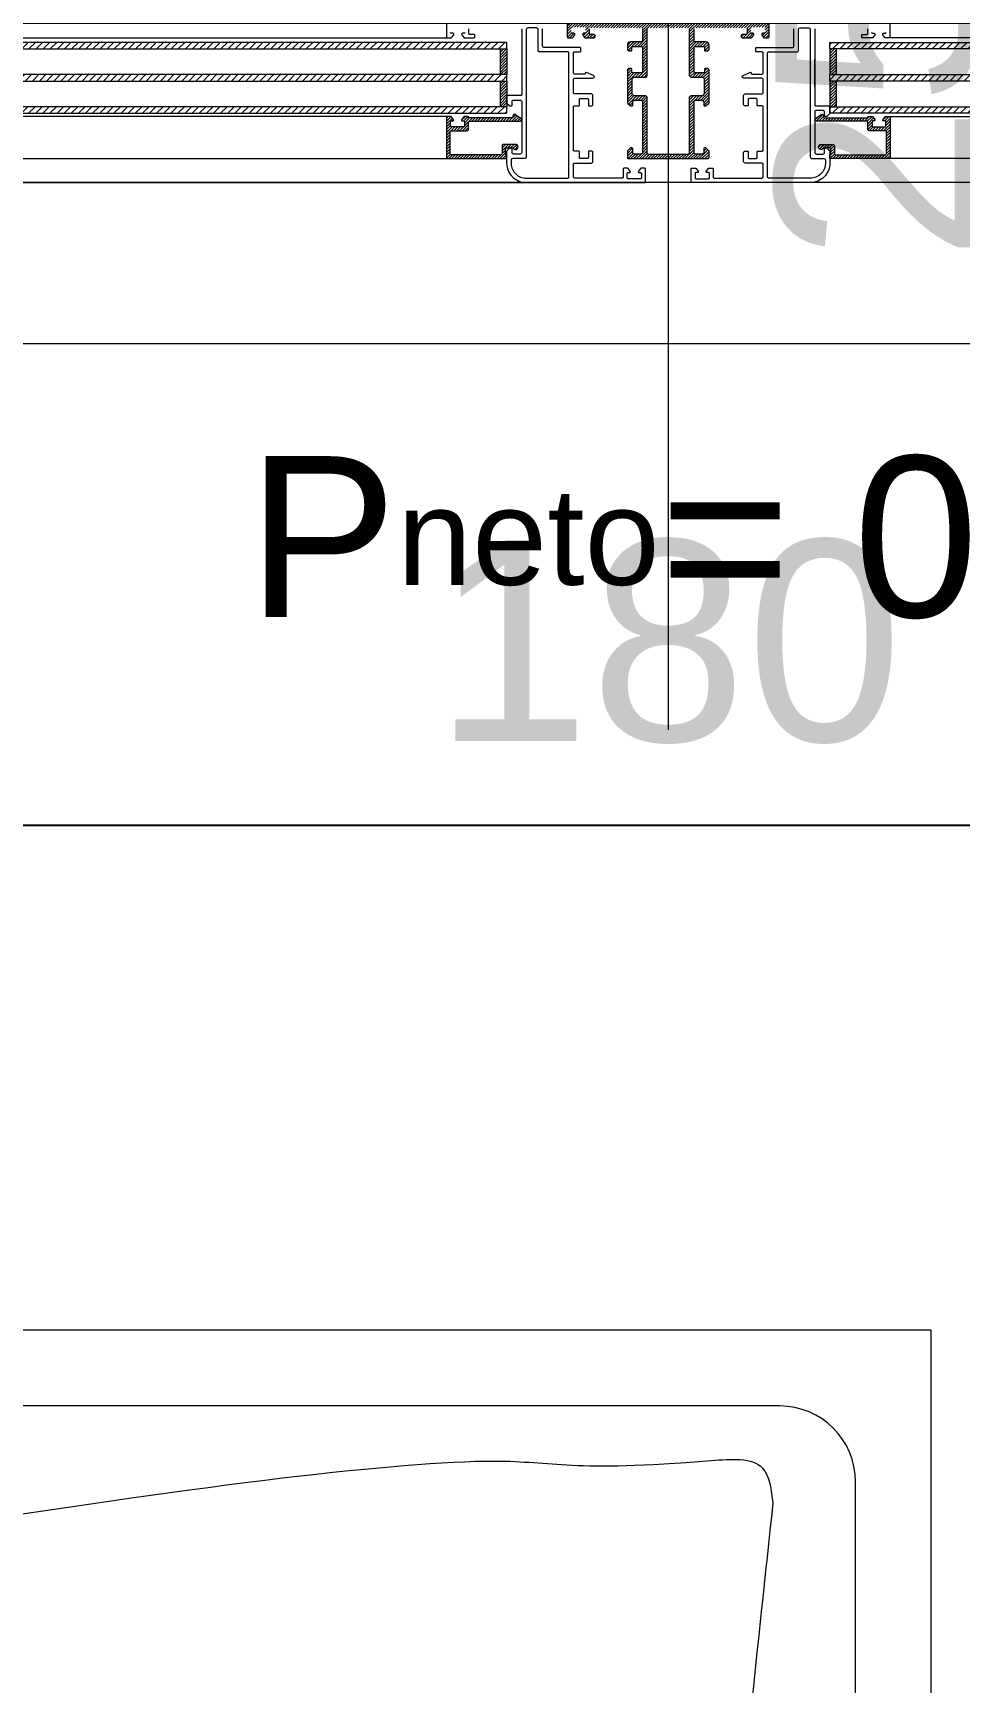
# Model space of a CAD drawing. Header units: feet. Extents: x 92587 to 97987, y -55119 to -48334.
# Drawn here: x 94317.1 to 94374.7, y -50247.9 to -50145.4 of the extents above; entities that cross this region are included whole.
import ezdxf

# ---------------------------------------------------------------- set-up
doc = ezdxf.new("R2010")
doc.units = ezdxf.units.FT
doc.header["$LTSCALE"] = 50
doc.header["$MEASUREMENT"] = 0
doc.layers.get('0').update_dxf_attribs({"color": 8})
doc.layers.add('COTE 50ème', color=1, linetype='Continuous')
doc.layers.add('mobilimi', color=8, linetype='Continuous', lineweight=9)
doc.layers.add('WINDOWS', color=21, linetype='Continuous', lineweight=5)
doc.styles.add('GENERATED_STYLE_1', font='arial.ttf')
doc.styles.add('RS_TXT_50', font='arial.ttf', dxfattribs={"height": 12.5})
doc.dimstyles.new('RS_50CM_LINEAIRE', dxfattribs={"dimscale": 5, "dimtxt": 12.5, "dimasz": 1.5, "dimexe": 1, "dimexo": 2.5, "dimgap": 1, "dimtad": 1, "dimdec": 1, "dimrnd": 0.5, "dimdsep": 46, "dimtxsty": 'RS_TXT_50', "dimblk1": 'ARCHTICK', "dimblk2": 'ARCHTICK', "dimsah": 1, "dimcen": 2.5, "dimdle": 1, "dimclrt": 4, "dimadec": 0, "dimazin": 2, "dimtfac": 1, "dimtdec": 1, "dimtix": 1, "dimtmove": 2, "dimatfit": 3, "dimfxl": 1, "dimtolj": 1, "dimtzin": 0, "dimarcsym": 0})
pattern_1 = [(135, (-46708.70849, -43852.52553), (-0.08838834765, -0.08838834765), [])]
pattern_2 = [(135, (-46708.9128, -43852.52553), (-0.2209708691, -0.2209708691), [])]

# ---------------------------------------------------------------- blocks, each defined once
blk = doc.blocks.new('DRITARE POS 2')
at = {"layer": 'WINDOWS'}
h = blk.add_hatch(dxfattribs=at)
h.set_pattern_fill('ANSI31', color=140, scale=2.5, angle=450)
h.set_pattern_definition(pattern_2)
h.paths.add_polyline_path([(-8.71, -80.01), (-8.71, -12.58), (-8.31, -12.58), (-8.31, -80.01)])
h.paths.add_polyline_path([(-6.71, -80.01), (-6.71, -12.58), (-6.31, -12.58), (-6.31, -80.01)])
h.paths.add_polyline_path([(-4.71, -80.02), (-4.71, -12.58), (-4.31, -12.58), (-4.31, -80.02)])
at = {"layer": 'WINDOWS', "transparency": 33554559}
h = blk.add_hatch(dxfattribs=at)
h.set_pattern_fill('ANSI31', color=140, angle=450)
h.set_pattern_definition([(135, (-46708.90849, -43835.52553), (-0.08838834765, -0.08838834765), [])])
h.paths.add_polyline_path([(-6.71, -12.58), (-8.31, -12.58), (-8.31, -12.98), (-6.71, -12.98)])
h.paths.add_polyline_path([(-4.71, -12.58), (-6.31, -12.58), (-6.31, -12.98), (-4.71, -12.98)])
h.paths.add_polyline_path([(-6.71, -79.61), (-8.31, -79.61), (-8.31, -80.01), (-6.71, -80.01)])
h.paths.add_polyline_path([(-4.71, -79.61), (-6.31, -79.61), (-6.31, -80.01), (-4.71, -80.01)])
h = blk.add_hatch(dxfattribs=at)
h.set_pattern_fill('ANSI31', color=256, angle=450)
h.set_pattern_definition(pattern_1)
h.paths.add_polyline_path([(-1.49, -76.33, 0.414214), (-1.55, -76.27), (-4.06, -76.27, 0.414214), (-4.11, -76.33), (-4.11, -76.54, 0.250765), (-4.09, -76.58), (-3.92, -76.71, 0.599022), (-3.83, -76.67), (-3.83, -76.59, -0.414214), (-3.78, -76.54), (-3.51, -76.54, -0.414214), (-3.46, -76.59), (-3.46, -77.34, -0.414214), (-3.51, -77.39), (-3.78, -77.39, -0.414214), (-3.83, -77.34), (-3.83, -77.26, 0.599022), (-3.92, -77.22), (-4.09, -77.35, 0.250765), (-4.11, -77.39), (-4.11, -77.6, 0.414214), (-4.06, -77.66), (-4.02, -77.66), (-4.02, -80.34, -0.414214), (-4.07, -80.4), (-4.15, -80.4, 0.603122), (-4.23, -80.55), (-3.98, -80.9, 0.737396), (-3.81, -80.85), (-3.81, -77.71, -0.414214), (-3.76, -77.66), (-3.31, -77.66, 0.414214), (-3.22, -77.56), (-3.22, -76.55, -0.414214), (-3.16, -76.5), (-1.81, -76.5, -0.414214), (-1.72, -76.59), (-1.72, -79.63, -0.414214), (-1.81, -79.73), (-2.28, -79.73, 0.414214), (-2.37, -79.82), (-2.37, -80.56, 1.657435), (-2.12, -80.43, -0.247394), (-2.15, -80.38), (-2.15, -80.01, -0.414214), (-2.09, -79.95), (-1.74, -79.95), (-1.74, -80.01), (-1.49, -80.01), (-1.49, -79.95)])
at = {"layer": 'WINDOWS'}
h = blk.add_hatch(dxfattribs=at)
h.set_pattern_fill('ANSI31', color=256, angle=450)
h.set_pattern_definition(pattern_1)
h.paths.add_polyline_path([(-9.61, -85.22, -0.414214), (-9.56, -85.16), (-9.26, -85.16, -0.414214), (-9.2, -85.22), (-9.2, -85.44, 1), (-9, -85.44), (-9, -84.9, 0.250765), (-9.02, -84.86), (-9.19, -84.74, 0.599022), (-9.28, -84.79), (-9.28, -84.87, -0.414214), (-9.33, -84.92), (-9.59, -84.92, -0.414214), (-9.65, -84.87), (-9.65, -84.08, -0.414214), (-9.59, -84.03), (-9.33, -84.03, -0.414214), (-9.28, -84.08), (-9.28, -84.19, 0.599022), (-9.19, -84.24), (-9.02, -84.13, 0.250765), (-9, -84.08), (-9, -83.84, 0.414214), (-9.05, -83.78), (-9.84, -83.78, 0.414214), (-9.89, -83.84), (-9.89, -90.06), (-9.89, -96.27, 0.414214), (-9.84, -96.33), (-9.05, -96.33, 0.414214), (-9, -96.27), (-9, -96.03, 0.250765), (-9.02, -95.98), (-9.19, -95.87, 0.599022), (-9.28, -95.92), (-9.28, -96.03, -0.414214), (-9.33, -96.08), (-9.59, -96.08, -0.414214), (-9.65, -96.03), (-9.65, -95.24, -0.414214), (-9.59, -95.19), (-9.33, -95.19, -0.414214), (-9.28, -95.24), (-9.28, -95.32, 0.599022), (-9.19, -95.37), (-9.02, -95.25, 0.250765), (-9, -95.21), (-9, -94.68, 1), (-9.2, -94.68), (-9.2, -94.89, -0.414214), (-9.26, -94.95), (-9.56, -94.95, -0.414214), (-9.61, -94.89), (-9.61, -91.72, -0.414214), (-9.56, -91.66), (-8.83, -91.66, -0.414214), (-8.74, -91.75), (-8.74, -92.41, 0.414214), (-8.55, -92.59), (-8.29, -92.59, 0.198912), (-8.25, -92.58), (-8.19, -92.52, 0.198912), (-8.18, -92.48), (-8.18, -92.37, 0.414214), (-8.23, -92.31), (-8.4, -92.31, -0.414214), (-8.46, -92.26), (-8.46, -91.75, -0.414214), (-8.36, -91.66), (-6.91, -91.66, -0.414214), (-6.81, -91.75), (-6.81, -92.26, -0.414214), (-6.87, -92.31), (-7.04, -92.31, 0.414214), (-7.09, -92.37), (-7.09, -92.48, 0.198912), (-7.08, -92.52), (-7.02, -92.58, 0.198912), (-6.98, -92.59), (-4.97, -92.59, 0.198912), (-4.93, -92.58), (-4.78, -92.42, 0.198912), (-4.76, -92.38), (-4.76, -92.31, 0.414214), (-4.82, -92.26), (-5, -92.26, -0.340481), (-5.13, -92.16), (-5.13, -91.75, -0.414214), (-5.04, -91.66), (-1.87, -91.66, -0.414214), (-1.77, -91.75), (-1.77, -92.16, -0.414214), (-1.87, -92.26), (-2.09, -92.26, 0.414214), (-2.15, -92.31), (-2.15, -92.38, 0.198912), (-2.13, -92.42), (-1.98, -92.58, 0.198912), (-1.94, -92.59), (-1.55, -92.59, 0.414214), (-1.49, -92.54), (-1.49, -90.06), (-1.49, -87.57, 0.414214), (-1.55, -87.52), (-1.94, -87.52, 0.198912), (-1.98, -87.53), (-2.13, -87.69, 0.198912), (-2.15, -87.73), (-2.15, -87.8, 0.414214), (-2.09, -87.85), (-1.87, -87.85, -0.414214), (-1.77, -87.95), (-1.77, -88.36, -0.414214), (-1.87, -88.45), (-5.04, -88.45, -0.414214), (-5.13, -88.36), (-5.13, -87.95, -0.340481), (-5, -87.85), (-4.82, -87.85, 0.414214), (-4.76, -87.8), (-4.76, -87.73, 0.198912), (-4.78, -87.69), (-4.93, -87.53, 0.198912), (-4.97, -87.52), (-6.98, -87.52, 0.198912), (-7.02, -87.53), (-7.08, -87.59, 0.198912), (-7.09, -87.63), (-7.09, -87.74, 0.414214), (-7.04, -87.8), (-6.87, -87.8, -0.414214), (-6.81, -87.85), (-6.81, -88.36, -0.414214), (-6.91, -88.45), (-8.36, -88.45, -0.414214), (-8.46, -88.36), (-8.46, -87.85, -0.414214), (-8.4, -87.8), (-8.23, -87.8, 0.414214), (-8.18, -87.74), (-8.18, -87.63, 0.198912), (-8.19, -87.59), (-8.25, -87.53, 0.198912), (-8.29, -87.52), (-8.55, -87.52, 0.414214), (-8.74, -87.7), (-8.74, -88.36, -0.414214), (-8.83, -88.45), (-9.56, -88.45, -0.414214), (-9.61, -88.39)])
h.paths.add_polyline_path([(-9.56, -88.73), (-6.63, -88.73), (-6.53, -88.64), (-6.53, -87.89), (-6.44, -87.8), (-5.51, -87.8), (-5.41, -87.89), (-5.41, -88.64), (-5.32, -88.73), (-1.83, -88.73), (-1.77, -88.79), (-1.77, -90.06), (-1.77, -91.32), (-1.83, -91.38), (-5.32, -91.38), (-5.41, -91.47), (-5.41, -92.22), (-5.51, -92.31), (-6.44, -92.31), (-6.53, -92.22), (-6.53, -91.47), (-6.63, -91.38), (-9.56, -91.38), (-9.61, -91.32), (-9.61, -90.06), (-9.61, -88.79)], flags=16)
at = {"layer": 'WINDOWS', "transparency": 33554559}
h = blk.add_hatch(dxfattribs=at)
h.set_pattern_fill('ANSI31', color=256, angle=450)
h.set_pattern_definition(pattern_1)
h.paths.add_polyline_path([(-1.49, -100.16), (-1.49, -100.1), (-1.74, -100.1), (-1.74, -100.16), (-2.09, -100.16, -0.414214), (-2.15, -100.1), (-2.15, -99.73, -0.247394), (-2.12, -99.68, 1.657435), (-2.37, -99.55), (-2.37, -100.29, 0.414214), (-2.28, -100.38), (-1.81, -100.38, -0.414214), (-1.72, -100.48), (-1.72, -103.52, -0.414214), (-1.81, -103.61), (-3.16, -103.61, -0.414214), (-3.22, -103.56), (-3.22, -102.55, 0.414214), (-3.31, -102.46), (-3.76, -102.46, -0.414214), (-3.81, -102.4), (-3.81, -99.26, 0.737396), (-3.98, -99.21), (-4.23, -99.57, 0.603122), (-4.15, -99.71), (-4.07, -99.71, -0.414214), (-4.02, -99.77), (-4.02, -102.46), (-4.06, -102.46, 0.414214), (-4.11, -102.51), (-4.11, -102.72, 0.250765), (-4.09, -102.76), (-3.92, -102.89, 0.599022), (-3.83, -102.85), (-3.83, -102.77, -0.414214), (-3.78, -102.72), (-3.51, -102.72, -0.414214), (-3.46, -102.77), (-3.46, -103.52, -0.414214), (-3.51, -103.58), (-3.78, -103.58, -0.414214), (-3.83, -103.52), (-3.83, -103.44, 0.599022), (-3.92, -103.4), (-4.09, -103.53, 0.250765), (-4.11, -103.58), (-4.11, -103.78, 0.414214), (-4.06, -103.84), (-1.55, -103.84, 0.414214), (-1.49, -103.78)])
at = {"layer": 'WINDOWS'}
h = blk.add_hatch(dxfattribs=at)
h.set_pattern_fill('ANSI31', color=140, scale=2.5, angle=450)
h.set_pattern_definition(pattern_2)
h.paths.add_polyline_path([(-8.71, -100.09), (-8.71, -167.42), (-8.31, -167.42), (-8.31, -100.09)])
h.paths.add_polyline_path([(-6.71, -100.09), (-6.71, -167.42), (-6.31, -167.42), (-6.31, -100.09)])
h.paths.add_polyline_path([(-4.71, -100.09), (-4.71, -167.42), (-4.31, -167.42), (-4.31, -100.09)])
at = {"layer": 'WINDOWS', "transparency": 33554559}
h = blk.add_hatch(dxfattribs=at)
h.set_pattern_fill('ANSI31', color=140, angle=450)
h.set_pattern_definition([(135, (-46708.90849, -43869.52553), (-0.08838834765, -0.08838834765), [])])
h.paths.add_polyline_path([(-6.71, -167.42), (-8.31, -167.42), (-8.31, -167.02), (-6.71, -167.02)])
h.paths.add_polyline_path([(-4.71, -167.42), (-6.31, -167.42), (-6.31, -167.02), (-4.71, -167.02)])
h.paths.add_polyline_path([(-6.71, -100.49), (-8.31, -100.49), (-8.31, -100.09), (-6.71, -100.09)])
h.paths.add_polyline_path([(-4.71, -100.49), (-6.31, -100.49), (-6.31, -100.09), (-4.71, -100.09)])
at = {"layer": 'WINDOWS'}
for p, q in [((-0.01, -11.48), (0, -81.19)), ((-9, -16.26), (-9, -76.34)), ((-4.11, -76.33), (-4.12, -16.26)), ((-1.5, -16.26), (-1.49, -76.33)), ((-5.98, -80.95), (-7.66, -80.95)), ((-0.01, -168.52), (0, -98.92)), ((-9, -163.74), (-9, -103.78)), ((-4.11, -103.78), (-4.12, -163.74)), ((-1.5, -163.74), (-1.49, -103.78))]:
    blk.add_line(p, q, dxfattribs=at)
at = {"layer": 'WINDOWS', "color": 165}
blk.add_line((-61.99, -90.06), (34.01, -90.06), dxfattribs=at)
at = {"layer": 'WINDOWS'}
blk.add_lwpolyline([(-9.9, -180), (-9.9, 0), (0, 0), (0, -180)], close=True, dxfattribs=at)
at = {"layer": 'WINDOWS', "color": 165}
blk.add_lwpolyline([(0, 0), (0, -180), (10, -180), (10, 0)], close=True, dxfattribs=at)
at = {"layer": 'WINDOWS', "color": 140}
for points in [[(-8.71, -80.01), (-8.71, -12.58), (-8.31, -12.58), (-8.31, -80.01)], [(-6.71, -80.01), (-6.71, -12.58), (-6.31, -12.58), (-6.31, -80.01)], [(-4.71, -80.02), (-4.71, -12.58), (-4.31, -12.58), (-4.31, -80.02)], [(-6.71, -79.61), (-8.31, -79.61), (-8.31, -80.01), (-6.71, -80.01)], [(-4.71, -79.61), (-6.31, -79.61), (-6.31, -80.01), (-4.71, -80.01)], [(-8.71, -100.09), (-8.71, -167.42), (-8.31, -167.42), (-8.31, -100.09)], [(-6.71, -100.49), (-8.31, -100.49), (-8.31, -100.09), (-6.71, -100.09)], [(-6.71, -100.09), (-6.71, -167.42), (-6.31, -167.42), (-6.31, -100.09)], [(-4.71, -100.49), (-6.31, -100.49), (-6.31, -100.09), (-4.71, -100.09)], [(-4.71, -100.09), (-4.71, -167.42), (-4.31, -167.42), (-4.31, -100.09)]]:
    blk.add_lwpolyline(points, close=True, dxfattribs=at)
at = {"layer": 'WINDOWS'}
for points in [[(-9.84, -76.28), (-9.05, -76.28, -0.414214), (-9, -76.34), (-9, -76.54, -0.250765), (-9.02, -76.59), (-9.19, -76.72, -0.599022), (-9.28, -76.67), (-9.28, -76.58, 0.414214), (-9.33, -76.52)], [(-9.33, -77.42, 0.414214), (-9.28, -77.36), (-9.28, -77.27, -0.599022), (-9.19, -77.22), (-9.02, -77.35, -0.250765), (-9, -77.4), (-9, -77.98, -0.414214), (-9.05, -78.03), (-9.15, -78.03, -0.414214), (-9.2, -77.98), (-9.2, -77.72, 0.414214), (-9.26, -77.66), (-9.56, -77.66, 0.414214)], [(-9.56, -80.95), (-4.82, -80.95, 0.414214), (-4.76, -80.89), (-4.76, -80.07, -0.414214), (-4.71, -80.01), (-4.32, -80.01, -0.198912), (-4.28, -80.03), (-4.13, -80.18, -0.198912), (-4.11, -80.22), (-4.11, -80.29, -0.414214), (-4.17, -80.35), (-4.39, -80.35, 0.414214), (-4.48, -80.44), (-4.48, -80.85, 0.414214), (-4.39, -80.95), (-1.87, -80.95, 0.414214), (-1.77, -80.85), (-1.77, -80.44, 0.414214), (-1.87, -80.35), (-2.09, -80.35, -0.414214), (-2.15, -80.29), (-2.15, -80.22, -0.198912), (-2.13, -80.18), (-1.98, -80.03, -0.198912), (-1.94, -80.01), (-1.21, -80.01, -0.414214), (0, -81.23), (0, -88.58, -0.414214), (-0.06, -88.64), (-0.84, -88.64, -0.414214), (-0.9, -88.58), (-0.9, -88.38, -0.250765), (-0.87, -88.33), (-0.7, -88.2, -0.599022), (-0.62, -88.24), (-0.62, -88.34, 0.414214), (-0.56, -88.39), (-0.3, -88.39, 0.414214), (-0.24, -88.34), (-0.24, -87.55, 0.414214), (-0.3, -87.5), (-0.56, -87.5, 0.414214), (-0.62, -87.55), (-0.62, -87.65, -0.599022), (-0.7, -87.69), (-0.87, -87.56, -0.250765), (-0.9, -87.52), (-0.9, -87.31, -0.414214), (-0.84, -87.26), (-0.34, -87.26, 0.414214), (-0.28, -87.2), (-0.28, -84.25, 0.414214), (-0.37, -84.16), (-1.12, -84.16, 0.414214), (-1.21, -84.25), (-1.21, -85.28, -0.414214), (-1.31, -85.37), (-1.87, -85.37, -0.414214), (-1.96, -85.28), (-1.96, -85.15, -0.414214), (-1.9, -85.09), (-1.55, -85.09, 0.414214), (-1.49, -85.03), (-1.49, -84.59, 0.414214), (-1.55, -84.53), (-1.9, -84.53, -0.414214), (-1.96, -84.47), (-1.96, -84.21, 0.414214), (-2.02, -84.16), (-4.7, -84.16, 0.414214), (-4.76, -84.21), (-4.76, -84.47, -0.414214), (-4.82, -84.53), (-5.17, -84.53, 0.414214), (-5.23, -84.59), (-5.23, -85.03, 0.414214), (-5.17, -85.09), (-4.82, -85.09, -0.414214), (-4.76, -85.15), (-4.76, -85.28, -0.414214), (-4.85, -85.37), (-5.41, -85.37, -0.414214), (-5.51, -85.28), (-5.51, -84.25, 0.414214), (-5.6, -84.16), (-6.38, -84.16, 0.414214), (-6.48, -84.25), (-6.48, -85.37, -0.809546), (-6.66, -85.41), (-6.85, -84.98, -0.543142), (-6.79, -84.9, 0.414214), (-6.74, -84.85), (-6.74, -84.25, 0.414214), (-6.83, -84.16), (-8.06, -84.16, 0.414214), (-8.12, -84.21), (-8.12, -84.57, -0.414214), (-8.18, -84.62), (-8.34, -84.62, -0.414214), (-8.4, -84.57), (-8.4, -82.35, 0.414214), (-8.49, -82.25), (-9.56, -82.25, 0.414214)], [(-9.56, -85.16), (-9.26, -85.16, -0.414214), (-9.2, -85.22), (-9.2, -85.44, 1), (-9, -85.44), (-9, -84.9, 0.250765), (-9.02, -84.86), (-9.19, -84.74, 0.599022), (-9.28, -84.79), (-9.28, -84.87, -0.414214), (-9.33, -84.92)], [(-9.33, -84.03, -0.414214), (-9.28, -84.08), (-9.28, -84.19, 0.599022), (-9.19, -84.24), (-9.02, -84.13, 0.250765), (-9, -84.08), (-9, -83.84, 0.414214), (-9.05, -83.78), (-9.84, -83.78, 0.414214)], [(-9.84, -96.33), (-9.05, -96.33, 0.414214), (-9, -96.27), (-9, -96.03, 0.250765), (-9.02, -95.98), (-9.19, -95.87, 0.599022), (-9.28, -95.92), (-9.28, -96.03, -0.414214), (-9.33, -96.08)], [(-9.33, -95.19, -0.414214), (-9.28, -95.24), (-9.28, -95.32, 0.599022), (-9.19, -95.37), (-9.02, -95.25, 0.250765), (-9, -95.21), (-9, -94.68, 1), (-9.2, -94.68), (-9.2, -94.89, -0.414214), (-9.26, -94.95), (-9.56, -94.95, -0.414214)], [(-9.56, -91.66), (-8.83, -91.66, -0.414214), (-8.74, -91.75), (-8.74, -92.41, 0.414214), (-8.55, -92.59), (-8.29, -92.59, 0.198912), (-8.25, -92.58), (-8.19, -92.52, 0.198912), (-8.18, -92.48), (-8.18, -92.37, 0.414214), (-8.23, -92.31), (-8.4, -92.31, -0.414214), (-8.46, -92.26), (-8.46, -91.75, -0.414214), (-8.36, -91.66), (-6.91, -91.66, -0.414214), (-6.81, -91.75), (-6.81, -92.26, -0.414214), (-6.87, -92.31), (-7.04, -92.31, 0.414214), (-7.09, -92.37), (-7.09, -92.48, 0.198912), (-7.08, -92.52), (-7.02, -92.58, 0.198912), (-6.98, -92.59), (-4.97, -92.59, 0.198912), (-4.93, -92.58), (-4.78, -92.42, 0.198912), (-4.76, -92.38), (-4.76, -92.31, 0.414214), (-4.82, -92.26), (-5, -92.26, -0.340481), (-5.13, -92.16), (-5.13, -91.75, -0.414214), (-5.04, -91.66), (-1.87, -91.66, -0.414214), (-1.77, -91.75), (-1.77, -92.16, -0.414214), (-1.87, -92.26), (-2.09, -92.26, 0.414214), (-2.15, -92.31), (-2.15, -92.38, 0.198912), (-2.13, -92.42), (-1.98, -92.58, 0.198912), (-1.94, -92.59), (-1.55, -92.59, 0.414214), (-1.49, -92.54), (-1.49, -90.06), (-1.49, -87.57, 0.414214), (-1.55, -87.52), (-1.94, -87.52, 0.198912), (-1.98, -87.53), (-2.13, -87.69, 0.198912), (-2.15, -87.73), (-2.15, -87.8, 0.414214), (-2.09, -87.85), (-1.87, -87.85, -0.414214), (-1.77, -87.95), (-1.77, -88.36, -0.414214), (-1.87, -88.45), (-5.04, -88.45, -0.414214), (-5.13, -88.36), (-5.13, -87.95, -0.340481), (-5, -87.85), (-4.82, -87.85, 0.414214), (-4.76, -87.8), (-4.76, -87.73, 0.198912), (-4.78, -87.69), (-4.93, -87.53, 0.198912), (-4.97, -87.52), (-6.98, -87.52, 0.198912), (-7.02, -87.53), (-7.08, -87.59, 0.198912), (-7.09, -87.63), (-7.09, -87.74, 0.414214), (-7.04, -87.8), (-6.87, -87.8, -0.414214), (-6.81, -87.85), (-6.81, -88.36, -0.414214), (-6.91, -88.45), (-8.36, -88.45, -0.414214), (-8.46, -88.36), (-8.46, -87.85, -0.414214), (-8.4, -87.8), (-8.23, -87.8, 0.414214), (-8.18, -87.74), (-8.18, -87.63, 0.198912), (-8.19, -87.59), (-8.25, -87.53, 0.198912), (-8.29, -87.52), (-8.55, -87.52, 0.414214), (-8.74, -87.7), (-8.74, -88.36, -0.414214), (-8.83, -88.45), (-9.56, -88.45, -0.414214)], [(-9.84, -103.83), (-9.05, -103.83, 0.414214), (-9, -103.78), (-9, -103.57, 0.250765), (-9.02, -103.52), (-9.19, -103.39, 0.599022), (-9.28, -103.44), (-9.28, -103.53, -0.414214), (-9.33, -103.59)], [(-9.33, -102.69, -0.414214), (-9.28, -102.75), (-9.28, -102.84, 0.599022), (-9.19, -102.89), (-9.02, -102.76, 0.250765), (-9, -102.71), (-9, -102.13, 0.414214), (-9.05, -102.08), (-9.15, -102.08, 0.414214), (-9.2, -102.13), (-9.2, -102.39, -0.414214), (-9.26, -102.45), (-9.56, -102.45, -0.414214)], [(-9.56, -99.16), (-5.47, -99.16, -0.414214), (-5.41, -99.22), (-5.41, -100.04, 0.414214), (-5.36, -100.1), (-4.97, -100.1, 0.198912), (-4.93, -100.08), (-4.78, -99.93, 0.198912), (-4.76, -99.89), (-4.76, -99.82, 0.414214), (-4.82, -99.76), (-5.04, -99.76, -0.414214), (-5.13, -99.67), (-5.13, -99.26, -0.414214), (-5.04, -99.16), (-1.87, -99.16, -0.414214), (-1.77, -99.26), (-1.77, -99.67, -0.414214), (-1.87, -99.76), (-2.09, -99.76, 0.414214), (-2.15, -99.82), (-2.15, -99.89, 0.198912), (-2.13, -99.93), (-1.98, -100.08, 0.198912), (-1.94, -100.1), (-1.21, -100.1, 0.414214), (0, -98.88), (0, -91.53, 0.414214), (-0.06, -91.47), (-0.84, -91.47, 0.414214), (-0.9, -91.53), (-0.9, -91.74, 0.250765), (-0.87, -91.78), (-0.7, -91.91, 0.599022), (-0.62, -91.87), (-0.62, -91.77, -0.414214), (-0.56, -91.72), (-0.3, -91.72, -0.414214), (-0.24, -91.77), (-0.24, -92.56, -0.414214), (-0.3, -92.61), (-0.56, -92.61, -0.414214), (-0.62, -92.56), (-0.62, -92.46, 0.599022), (-0.7, -92.42), (-0.87, -92.55, 0.250765), (-0.9, -92.59), (-0.9, -92.8, 0.414214), (-0.84, -92.86), (-0.34, -92.86, -0.414214), (-0.28, -92.91), (-0.28, -95.86, -0.414214), (-0.37, -95.95), (-1.12, -95.95, -0.414214), (-1.21, -95.86), (-1.21, -94.83, 0.414214), (-1.31, -94.74), (-1.87, -94.74, 0.414214), (-1.96, -94.83), (-1.96, -94.96, 0.414214), (-1.9, -95.02), (-1.55, -95.02, -0.414214), (-1.49, -95.08), (-1.49, -95.52, -0.414214), (-1.55, -95.58), (-1.9, -95.58, 0.414214), (-1.96, -95.64), (-1.96, -95.9, -0.414214), (-2.02, -95.95), (-4.7, -95.95, -0.414214), (-4.76, -95.9), (-4.76, -95.64, 0.414214), (-4.82, -95.58), (-5.17, -95.58, -0.414214), (-5.23, -95.52), (-5.23, -95.08, -0.414214), (-5.17, -95.02), (-4.82, -95.02, 0.414214), (-4.76, -94.96), (-4.76, -94.83, 0.414214), (-4.85, -94.74), (-5.41, -94.74, 0.414214), (-5.51, -94.83), (-5.51, -95.86, -0.414214), (-5.6, -95.95), (-6.38, -95.95, -0.414214), (-6.48, -95.86), (-6.48, -94.74, 0.809546), (-6.66, -94.7), (-6.85, -95.13, 0.543142), (-6.79, -95.21, -0.414214), (-6.74, -95.26), (-6.74, -95.86, -0.414214), (-6.83, -95.95), (-8.06, -95.95, -0.414214), (-8.12, -95.9), (-8.12, -95.54, 0.414214), (-8.18, -95.49), (-8.34, -95.49, 0.414214), (-8.4, -95.54), (-8.4, -97.76, -0.414214), (-8.49, -97.86), (-9.56, -97.86, -0.414214)]]:
    blk.add_lwpolyline(points, format="xyb", dxfattribs=at)
for points in [[(-1.74, -79.95), (-2.09, -79.95, 0.414214), (-2.15, -80.01), (-2.15, -80.38, 0.247394), (-2.12, -80.43, -1.657435), (-2.37, -80.56), (-2.37, -79.82, -0.414214), (-2.28, -79.73), (-1.81, -79.73, 0.414214), (-1.72, -79.63), (-1.72, -76.59, 0.414214), (-1.81, -76.5), (-3.16, -76.5, 0.414214), (-3.22, -76.55), (-3.22, -77.56, -0.414214), (-3.31, -77.66), (-3.76, -77.66, 0.414214), (-3.81, -77.71), (-3.81, -80.85, -0.737396), (-3.98, -80.9), (-4.23, -80.55, -0.603122), (-4.15, -80.4), (-4.07, -80.4, 0.414214), (-4.02, -80.34), (-4.02, -77.66), (-4.06, -77.66, -0.414214), (-4.11, -77.6), (-4.11, -77.39, -0.250765), (-4.09, -77.35), (-3.92, -77.22, -0.599022), (-3.83, -77.26), (-3.83, -77.34, 0.414214), (-3.78, -77.39), (-3.51, -77.39, 0.414214), (-3.46, -77.34), (-3.46, -76.59, 0.414214), (-3.51, -76.54), (-3.78, -76.54, 0.414214), (-3.83, -76.59), (-3.83, -76.67, -0.599022), (-3.92, -76.71), (-4.09, -76.58, -0.250765), (-4.11, -76.54), (-4.11, -76.33, -0.414214), (-4.06, -76.27), (-1.55, -76.27, -0.414214), (-1.49, -76.33), (-1.49, -79.95), (-1.49, -80.01), (-1.74, -80.01)], [(-1.49, -80.39, -0.414214), (-1.4, -80.29), (-1.18, -80.29), (-1.18, -80.29, -0.414214), (-0.28, -81.23), (-0.28, -83.82, -0.414214), (-0.34, -83.88), (-8.06, -83.88, -0.414214), (-8.12, -83.82), (-8.12, -82.07, 0.414214), (-8.21, -81.97), (-9.52, -81.97, -0.414214), (-9.61, -81.88), (-9.61, -81.32, -0.414214), (-9.52, -81.23), (-1.59, -81.23, 0.414214), (-1.49, -81.13)], [(-1.49, -99.72, 0.414214), (-1.4, -99.82), (-1.18, -99.82), (-1.18, -99.82, 0.414214), (-0.28, -98.88), (-0.28, -96.29, 0.414214), (-0.34, -96.23), (-8.06, -96.23, 0.414214), (-8.12, -96.29), (-8.12, -98.04, -0.414214), (-8.21, -98.14), (-9.52, -98.14, 0.414214), (-9.61, -98.23), (-9.61, -98.79, 0.414214), (-9.52, -98.88), (-1.59, -98.88, -0.414214), (-1.49, -98.98)], [(-1.74, -100.16), (-2.09, -100.16, -0.414214), (-2.15, -100.1), (-2.15, -99.73, -0.247394), (-2.12, -99.68, 1.657435), (-2.37, -99.55), (-2.37, -100.29, 0.414214), (-2.28, -100.38), (-1.81, -100.38, -0.414214), (-1.72, -100.48), (-1.72, -103.52, -0.414214), (-1.81, -103.61), (-3.16, -103.61, -0.414214), (-3.22, -103.56), (-3.22, -102.55, 0.414214), (-3.31, -102.46), (-3.76, -102.46, -0.414214), (-3.81, -102.4), (-3.81, -99.26, 0.737396), (-3.98, -99.21), (-4.23, -99.57, 0.603122), (-4.15, -99.71), (-4.07, -99.71, -0.414214), (-4.02, -99.77), (-4.02, -102.46), (-4.06, -102.46, 0.414214), (-4.11, -102.51), (-4.11, -102.72, 0.250765), (-4.09, -102.76), (-3.92, -102.89, 0.599022), (-3.83, -102.85), (-3.83, -102.77, -0.414214), (-3.78, -102.72), (-3.51, -102.72, -0.414214), (-3.46, -102.77), (-3.46, -103.52, -0.414214), (-3.51, -103.58), (-3.78, -103.58, -0.414214), (-3.83, -103.52), (-3.83, -103.44, 0.599022), (-3.92, -103.4), (-4.09, -103.53, 0.250765), (-4.11, -103.58), (-4.11, -103.78, 0.414214), (-4.06, -103.84), (-1.55, -103.84, 0.414214), (-1.49, -103.78), (-1.49, -100.16), (-1.49, -100.1), (-1.74, -100.1)]]:
    blk.add_lwpolyline(points, format="xyb", close=True, dxfattribs=at)
blk.add_lwpolyline([(-9.56, -91.38), (-6.63, -91.38), (-6.53, -91.47), (-6.53, -92.22), (-6.44, -92.31), (-5.51, -92.31), (-5.41, -92.22), (-5.41, -91.47), (-5.32, -91.38), (-1.83, -91.38), (-1.77, -91.32), (-1.77, -90.06), (-1.77, -88.79), (-1.83, -88.73), (-5.32, -88.73), (-5.41, -88.64), (-5.41, -87.89), (-5.51, -87.8), (-6.44, -87.8), (-6.53, -87.89), (-6.53, -88.64), (-6.63, -88.73), (-9.56, -88.73)], dxfattribs=at)
at = {"layer": 'WINDOWS', "color": 165, "insert": (27.15, -116.22), "char_height": 10, "attachment_point": 7, "rotation": 90, "style": 'GENERATED_STYLE_1'}
blk.add_mtext('\\A1;\\pt0;P{\\H0.6x;neto}= 0', dxfattribs=at)
blk = doc.blocks.new('_ArchTick')
at = {"color": 0, "linetype": 'ByBlock', "const_width": 0.15}
blk.add_lwpolyline([(-0.5, -0.5), (0.5, 0.5)], dxfattribs=at)
blk = doc.blocks.new('*D423')
at = {"layer": 'COTE 50ème', "color": 0, "lineweight": -2, "ltscale": 0.5, "transparency": 16777216}
for p, q in [((94266.5, -50174.86), (94266.5, -50199.6)), ((94446.61, -50174.86), (94446.61, -50199.6)), ((94261.5, -50194.6), (94451.61, -50194.6))]:
    blk.add_line(p, q, dxfattribs=at)
at = {"layer": 'Defpoints', "color": 0, "ltscale": 0.5, "transparency": 16777216}
for p in [(94266.5, -50162.36), (94446.61, -50162.36), (94446.61, -50194.6)]:
    blk.add_point(p, dxfattribs=at)
at = {"layer": 'COTE 50ème', "color": 0, "lineweight": -2, "ltscale": 0.5, "transparency": 16777216, "xscale": 7.5, "yscale": 7.5, "zscale": 7.5, "rotation": 180}
blk.add_blockref('_ArchTick', (94266.5, -50194.6), dxfattribs=at)
at = {"layer": 'COTE 50ème', "color": 0, "lineweight": -2, "ltscale": 0.5, "transparency": 16777216, "xscale": 7.5, "yscale": 7.5, "zscale": 7.5}
blk.add_blockref('_ArchTick', (94446.61, -50194.6), dxfattribs=at)
at = {"layer": 'COTE 50ème', "color": 4, "lineweight": 5, "ltscale": 0.5, "transparency": 16777216, "insert": (94356.55, -50183.22), "char_height": 12.5, "attachment_point": 5, "style": 'RS_TXT_50'}
blk.add_mtext('\\A1;180', dxfattribs=at)
blk = doc.blocks.new('*D518')
at = {"layer": 'COTE 50ème', "color": 0, "lineweight": -2, "ltscale": 0.5, "transparency": 16777216}
for p, q in [((94380.92, -50137.36), (94380.92, -50129.86)), ((94434.11, -50137.36), (94375.92, -50137.36)), ((94380.92, -50137.36), (94380.92, -50162.36)), ((94434.11, -50162.36), (94375.92, -50162.36)), ((94380.92, -50162.36), (94380.92, -50169.86))]:
    blk.add_line(p, q, dxfattribs=at)
at = {"layer": 'Defpoints', "color": 0, "ltscale": 0.5, "transparency": 16777216}
for p in [(94446.61, -50137.36), (94380.92, -50162.36), (94446.61, -50162.36)]:
    blk.add_point(p, dxfattribs=at)
at = {"layer": 'COTE 50ème', "color": 0, "lineweight": -2, "ltscale": 0.5, "transparency": 16777216, "xscale": 7.5, "yscale": 7.5, "zscale": 7.5}
for p, rotation in [((94380.92, -50137.36), 270), ((94380.92, -50162.36), 90)]:
    blk.add_blockref('_ArchTick', p, dxfattribs=dict(at, rotation=rotation))
at = {"layer": 'COTE 50ème', "color": 4, "lineweight": 5, "ltscale": 0.5, "transparency": 16777216, "insert": (94369.54, -50149.86), "char_height": 12.5, "attachment_point": 5, "rotation": 90, "style": 'RS_TXT_50'}
blk.add_mtext('\\A1;25', dxfattribs=at)
blk = doc.blocks.new('*D519')
at = {"layer": 'COTE 50ème', "color": 0, "lineweight": -2, "ltscale": 0.5, "transparency": 16777216}
for p, q in [((94380.92, -50157.36), (94380.92, -50640.36)), ((94434.11, -50162.36), (94375.92, -50162.36)), ((94392.9, -50635.36), (94375.92, -50635.36))]:
    blk.add_line(p, q, dxfattribs=at)
at = {"layer": 'Defpoints', "color": 0, "ltscale": 0.5, "transparency": 16777216}
for p in [(94446.61, -50162.36), (94380.92, -50635.36), (94405.4, -50635.36)]:
    blk.add_point(p, dxfattribs=at)
at = {"layer": 'COTE 50ème', "color": 0, "lineweight": -2, "ltscale": 0.5, "transparency": 16777216, "xscale": 7.5, "yscale": 7.5, "zscale": 7.5}
for p, rotation in [((94380.92, -50162.36), 90), ((94380.92, -50635.36), 270)]:
    blk.add_blockref('_ArchTick', p, dxfattribs=dict(at, rotation=rotation))
at = {"layer": 'COTE 50ème', "color": 4, "lineweight": 5, "ltscale": 0.5, "transparency": 16777216, "insert": (94369.53, -50398.86), "char_height": 12.5, "attachment_point": 5, "rotation": 90, "style": 'RS_TXT_50'}
blk.add_mtext('\\A1;473', dxfattribs=at)

msp = doc.modelspace()

# ---------------------------------------------------------------- linework, layer by layer
at = {"layer": 'mobilimi'}
for p, q in [((94372.9, -50226), (94175.11, -50226)), ((94372.9, -50385.54), (94372.9, -50226)), ((94363.48, -50230.71), (94205.91, -50230.71)), ((94368.19, -50376.12), (94368.19, -50235.42))]:
    msp.add_line(p, q, dxfattribs=at)
msp.add_arc((94363.48, -50235.42), 4.71, 0, 90, dxfattribs=at)
for points, knots in [([(94218.34, -50252.88), (94217.48, -50249.89), (94216.68, -50246.28), (94216.04, -50241.17), (94236.15, -50243.03), (94258.99, -50247.8), (94311.27, -50237.69), (94348.18, -50233.09), (94350.51, -50234.91), (94362.71, -50233.8), (94362.95, -50235.9), (94363.05, -50236.76)], [3985.05903, 3985.05903, 3985.05903, 3985.05903, 4080.88352, 4095.097586, 4129.948642, 4553.773643, 5047.299708, 5447.379817, 5706.978712, 5742.134282, 5766.267478, 5766.267478, 5766.267478, 5766.267478]), ([(94363.05, -50236.76), (94361.14, -50254.69), (94356.74, -50296.2), (94354.79, -50345.3), (94363.02, -50373.57), (94344.29, -50367.39), (94321.36, -50361.06), (94275.47, -50331.03), (94273.64, -50319.4), (94258.09, -50302.23), (94250.27, -50315.71), (94241.67, -50325.73), (94232.65, -50333.35), (94225.66, -50338.64), (94240.9, -50317.33), (94240.22, -50305.58), (94237.63, -50302.45), (94235.77, -50295.87)], [5766.267478, 5766.267478, 5766.267478, 5766.267478, 6326.544882, 7063.125625, 7075.853468, 7104.137891, 7482.255608, 7822.118426, 8365.070605, 8376.683952, 8384.467459, 8620.875161, 8806.816714, 8824.217175, 8839.174614, 9041.086843, 9254.378307, 9254.378307, 9254.378307, 9254.378307])]:
    msp.add_open_spline(points, degree=3, knots=knots, dxfattribs=at)

# ---------------------------------------------------------------- block references
at = {"lineweight": 5, "rotation": 270}
msp.add_blockref('DRITARE POS 2', (94446.61, -50154.66), dxfattribs=at)

# ---------------------------------------------------------------- dimensions: what is measured, and where the dimension line sits
at = {"layer": 'COTE 50ème', "lineweight": 5, "ltscale": 0.5}
for base, p1, p2, angle, picture, middle in [((94380.92, -50162.36), (94446.61, -50137.36), (94446.61, -50162.36), 270, '*D518', (94369.54, -50149.86)), ((94380.92, -50635.36), (94446.61, -50162.36), (94405.4, -50635.36), 270, '*D519', (94369.53, -50398.86)), ((94446.61, -50194.6), (94266.5, -50162.36), (94446.61, -50162.36), 180, '*D423', (94356.55, -50183.22))]:
    dim = msp.add_linear_dim(base=base, p1=p1, p2=p2, angle=angle, dimstyle='RS_50CM_LINEAIRE', dxfattribs=at)
    dim.commit()
    dim.dimension.update_dxf_attribs({"geometry": picture, "text_midpoint": middle})

doc.saveas('drawing.dxf')
